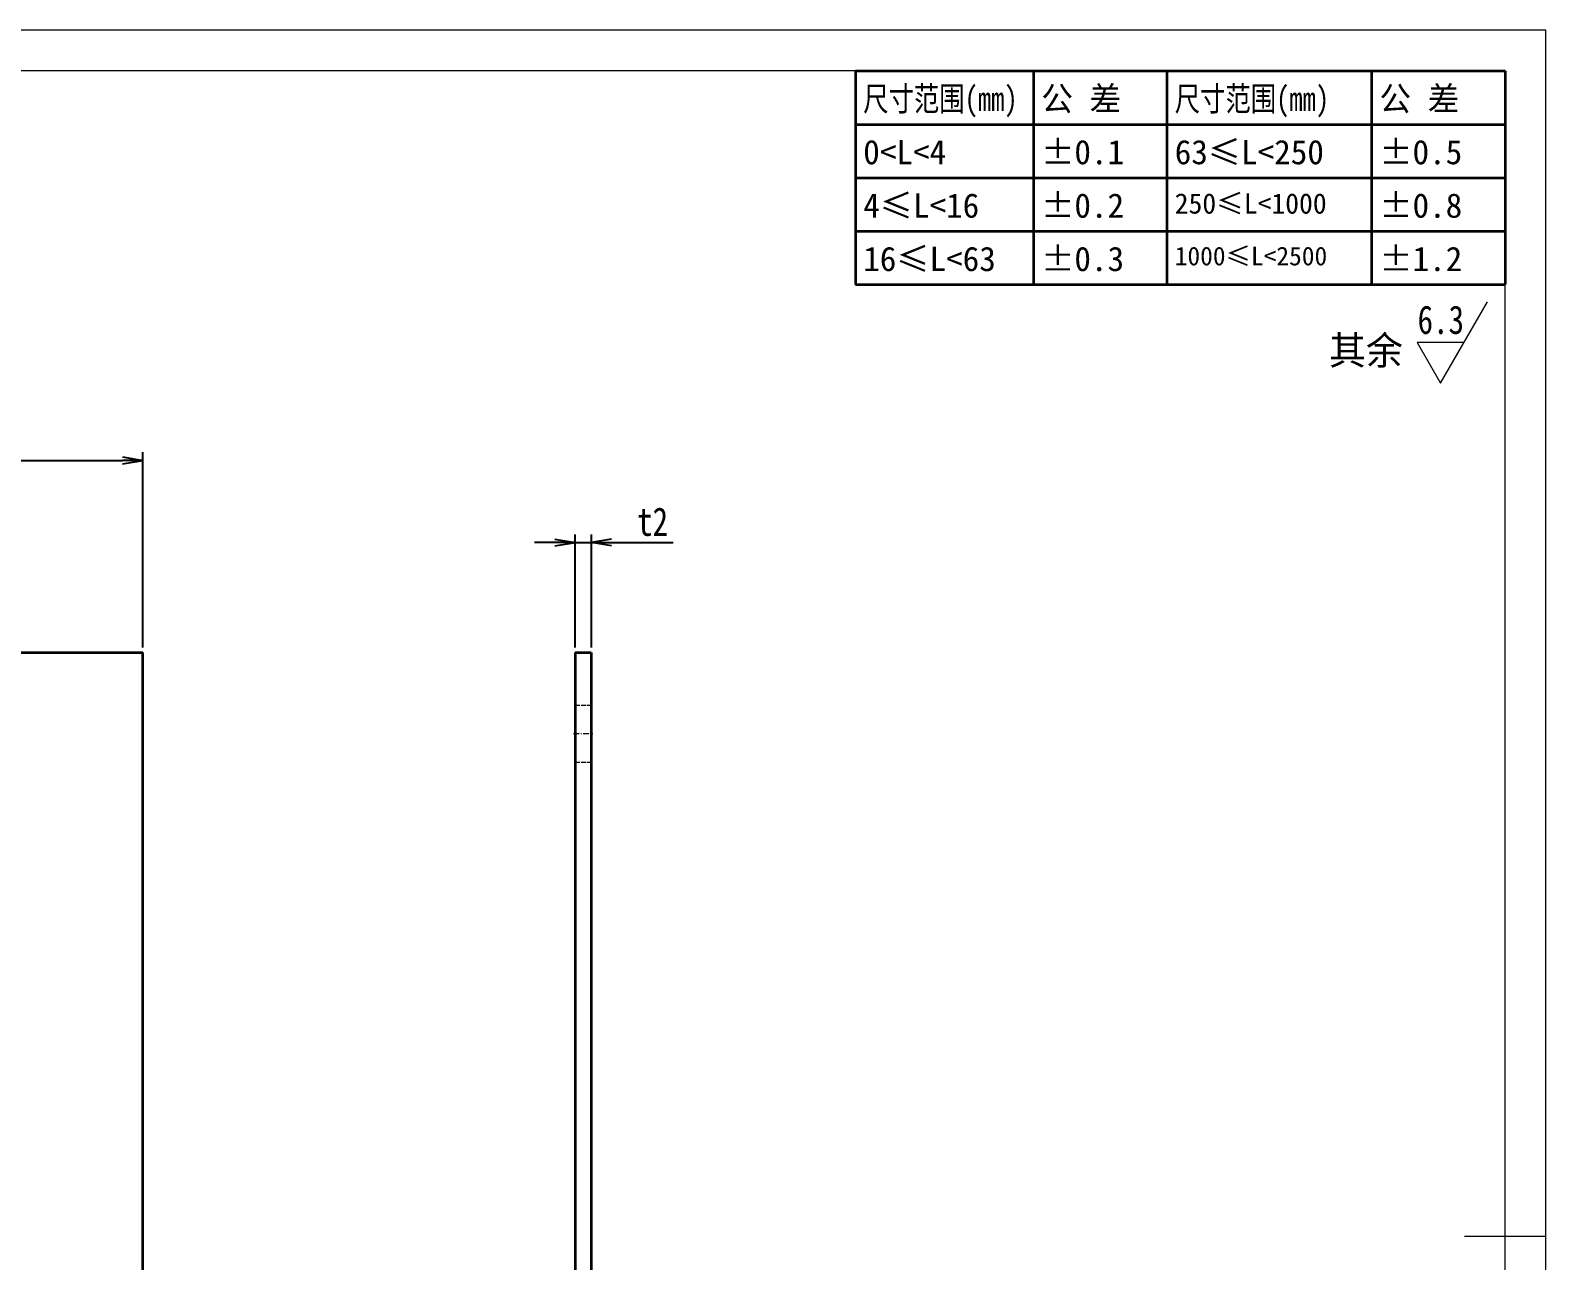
# Model space of a CAD drawing. Header units: millimetres. Extents: x -15766 to 80009, y -9701 to 15159.
# Drawn here: x -7623.5 to -7436.9, y 13399.3 to 13550.7 of the extents above; entities that cross this region are included whole.
import ezdxf
from ezdxf.enums import TextEntityAlignment as Align

# ---------------------------------------------------------------- set-up
doc = ezdxf.new("R2010")
doc.units = ezdxf.units.MM
for name, pattern in [('CENTER-HOKUTO_1', [16, 13, -1, 1, -1]), ('DASHDOT', [18.5, 12, -3, 0.5, -3]), ('DASHED', [15, 12, -3]), ('HIDDEN-HOKUTO_1', [2, 1, -1])]:
    doc.linetypes.add(name, pattern=pattern)
doc.layers.get('DEFPOINTS').update_dxf_attribs({"lineweight": 18})
for name, color, linetype, lineweight in [('AM_7', 2, 'CENTER-HOKUTO_1', 18), ('AM_HID', 1, 'HIDDEN-HOKUTO_1', 18), ('AM_VIS', 7, 'Continuous', 18), ('CDRAFT0', 7, 'Continuous', 18), ('DIM', 253, 'Continuous', 20), ('title_frame', 7, 'Continuous', 18), ('word_dim', 9, 'Continuous', 18), ('尺寸线层', 3, 'Continuous', 18), ('粗实线层', 7, 'Continuous', 35), ('粗实线层_1', 7, 'Continuous', 15)]:
    doc.layers.add(name, color=color, linetype=linetype, lineweight=lineweight)
doc.styles.add('DIM', font='', dxfattribs={"width": 0.8})
doc.styles.get('DIM').set_extended_font_data('NSimSun')
doc.dimstyles.new('1-1$0', dxfattribs={"dimtxt": 3.5, "dimasz": 2.5, "dimexe": 1, "dimexo": 0.625, "dimgap": 0.8, "dimtad": 1, "dimdsep": 46, "dimtxsty": 'DIM', "dimblk": 'OPEN', "dimcen": 0, "dimdle": 5, "dimclrd": 256, "dimclre": 256, "dimclrt": 3, "dimazin": 3, "dimtfac": 0.5, "dimtmove": 0, "dimatfit": 3, "dimldrblk": 'OPEN', "dimfxl": 0, "dimtolj": 1, "dimarcsym": 0})

# ---------------------------------------------------------------- blocks, each defined once
blk = doc.blocks.new('*X589')
at = {"layer": 'CDRAFT0'}
for p, q in [((420, 297), (0, 297)), ((420, 0), (420, 297))]:
    blk.add_line(p, q, dxfattribs=at)
at = {"layer": '粗实线层_1'}
for p, q in [((415, 292), (25, 292)), ((415, 5), (415, 292)), ((420, 148.5), (410, 148.5))]:
    blk.add_line(p, q, dxfattribs=at)
blk = doc.blocks.new('自由公差_1')
at = {"layer": '粗实线层'}
for p, q in [((-80, 0), (0, 0)), ((-80, 0), (-80, -26.3)), ((-58.08, 0), (-58.08, -26.3)), ((-41.64, 0), (-41.64, -26.3)), ((-16.44, 0), (-16.44, -26.3)), ((0, 0), (0, -26.3)), ((-80, -6.58), (0, -6.58)), ((-80, -13.15), (0, -13.15)), ((-80, -19.73), (0, -19.73)), ((-80, -26.3), (0, -26.3))]:
    blk.add_line(p, q, dxfattribs=at)
at = {"layer": '尺寸线层', "linetype": 'Continuous', "attachment_point": 1, "line_spacing_factor": 0.9}
for s, insert, char_height, width in [('{\\W0.8;尺寸范围(mm)}', (-79.04, -1.92), 3, 22.6032), ('公 差', (-57.12, -1.92), 3, 22.6032), ('{\\W0.8;尺寸范围(mm)}', (-40.68, -1.92), 3, 22.6032), ('公 差', (-15.48, -1.92), 3, 22.6032), ('0<L<4', (-79.04, -8.49), 3, 22.6032), ('%%P0.1', (-57.12, -8.49), 3, 12.7119), ('63≤L<250', (-40.68, -8.49), 3, 22.6032), ('%%P0.5', (-15.48, -8.49), 3, 12.5771), ('4≤L<16', (-79.04, -15.07), 3, 22.6032), ('%%P0.2', (-57.12, -15.07), 3, 12.4769), ('250≤L<1000', (-40.68, -15.07), 2.5, 22.6032), ('%%P0.8', (-15.48, -15.07), 3, 13.0759), ('16≤L<63', (-79.04, -21.64), 3, 22.6032), ('%%P0.3', (-57.12, -21.64), 3, 12.7119), ('1000≤L<2500', (-40.68, -21.64), 2.3, 22.6032), ('%%P1.2', (-15.48, -21.64), 3, 12.8764)]:
    blk.add_mtext(s, dxfattribs=dict(at, insert=insert, char_height=char_height, width=width))
blk = doc.blocks.new('_OPEN')
at = {"color": 0, "linetype": 'ByBlock', "lineweight": -2}
for p, q in [((-1, 0.166667), (0, 0)), ((-1, -0.166667), (0, 0)), ((0, 0), (-1, 0))]:
    blk.add_line(p, q, dxfattribs=at)
blk = doc.blocks.new('*D1052')
at = {"layer": 'DEFPOINTS', "color": 0, "transparency": 16777216}
for p in [(-7609.68, 13497.79), (-7719.68, 13474.15), (-7609.68, 13474.15)]:
    blk.add_point(p, dxfattribs=at)
at = {"layer": 'DIM', "linetype": 'Continuous', "lineweight": -2, "transparency": 16777216}
for p, q in [((-7719.68, 13474.77), (-7719.68, 13498.79)), ((-7717.18, 13497.79), (-7612.18, 13497.79)), ((-7609.68, 13474.77), (-7609.68, 13498.79))]:
    blk.add_line(p, q, dxfattribs=at)
at = {"layer": 'DIM', "lineweight": -2, "transparency": 16777216, "xscale": 2.5, "yscale": 2.5, "zscale": 2.5, "rotation": 180}
blk.add_blockref('_OPEN', (-7719.68, 13497.79), dxfattribs=at)
at = {"layer": 'DIM', "lineweight": -2, "transparency": 16777216, "xscale": 2.5, "yscale": 2.5, "zscale": 2.5}
blk.add_blockref('_OPEN', (-7609.68, 13497.79), dxfattribs=at)
at = {"layer": 'DIM', "color": 3, "transparency": 16777216, "insert": (-7664.68, 13500.34), "char_height": 3.5, "attachment_point": 5, "style": 'DIM'}
blk.add_mtext('\\A1;110', dxfattribs=at)
blk = doc.blocks.new('*D1053')
at = {"layer": 'DEFPOINTS', "color": 0, "transparency": 16777216}
for p in [(-7554.43, 13487.67), (-7556.43, 13474.15), (-7554.43, 13474.15)]:
    blk.add_point(p, dxfattribs=at)
at = {"layer": 'DIM', "linetype": 'Continuous', "lineweight": -2, "transparency": 16777216}
for p, q in [((-7556.43, 13474.77), (-7556.43, 13488.67)), ((-7554.43, 13474.77), (-7554.43, 13488.67)), ((-7558.93, 13487.67), (-7561.43, 13487.67)), ((-7556.43, 13487.67), (-7554.43, 13487.67)), ((-7551.93, 13487.67), (-7544.35, 13487.67))]:
    blk.add_line(p, q, dxfattribs=at)
at = {"layer": 'DIM', "lineweight": -2, "transparency": 16777216, "xscale": 2.5, "yscale": 2.5, "zscale": 2.5}
blk.add_blockref('_OPEN', (-7556.43, 13487.67), dxfattribs=at)
at = {"layer": 'DIM', "lineweight": -2, "transparency": 16777216, "xscale": 2.5, "yscale": 2.5, "zscale": 2.5, "rotation": 180}
blk.add_blockref('_OPEN', (-7554.43, 13487.67), dxfattribs=at)
at = {"layer": 'DIM', "color": 3, "transparency": 16777216, "insert": (-7546.89, 13490.22), "char_height": 3.5, "attachment_point": 5, "style": 'DIM'}
blk.add_mtext('\\A1;t2', dxfattribs=at)

msp = doc.modelspace()

# ---------------------------------------------------------------- linework, layer by layer
at = {"layer": 'AM_7', "linetype": 'DASHDOT', "lineweight": 13, "ltscale": 0.06001}
msp.add_line((-7556.63504, 13464.1486), (-7554.23465, 13464.1486), dxfattribs=at)
at = {"layer": 'AM_HID', "linetype": 'DASHED', "lineweight": 13, "ltscale": 0.05}
for p, q in [((-7556.43484, 13467.6486), (-7554.43484, 13467.6486)), ((-7556.43484, 13467.6486), (-7554.43484, 13467.6486)), ((-7556.43484, 13460.6486), (-7554.43484, 13460.6486)), ((-7556.43484, 13460.6486), (-7554.43484, 13460.6486))]:
    msp.add_line(p, q, dxfattribs=at)
at = {"layer": 'AM_VIS', "lineweight": 35}
for p, q in [((-7719.67508, 13474.1486), (-7609.67508, 13474.1486)), ((-7609.67508, 13334.1486), (-7609.67508, 13474.1486)), ((-7556.43484, 13474.1486), (-7556.43484, 13334.1486)), ((-7554.43484, 13474.1486), (-7554.43484, 13334.1486))]:
    msp.add_line(p, q, dxfattribs=at)
at = {"layer": 'AM_VIS', "lineweight": 35, "ltscale": 0.05}
msp.add_line((-7556.43484, 13474.1486), (-7554.43484, 13474.1486), dxfattribs=at)
at = {"layer": 'DIM'}
for p, q in [((-7449.85335, 13507.30629), (-7444.07985, 13517.30629)), ((-7446.9666, 13512.30629), (-7452.7401, 13512.30629)), ((-7452.7401, 13512.30629), (-7449.85335, 13507.30629))]:
    msp.add_line(p, q, dxfattribs=at)

# ---------------------------------------------------------------- block references
at = {"layer": 'title_frame'}
for name, p in [('*X589', (-7856.90847, 13253.73384)), ('自由公差_1', (-7441.90847, 13545.73384))]:
    msp.add_blockref(name, p, dxfattribs=at)

# ---------------------------------------------------------------- texts
at = {"layer": 'DIM', "color": 2, "style": 'DIM', "width": 0.8}
msp.add_attdef('6.3', text='0.0', height=3.5, dxfattribs=at).set_placement((-7446.9666, 13512.30629), align=Align.BOTTOM_RIGHT)
at = {"layer": 'word_dim', "linetype": 'Continuous', "insert": (-7463.59332, 13513.07215), "char_height": 3.5, "width": 10.860604, "attachment_point": 1}
msp.add_mtext('{\\C3;其余}', dxfattribs=at)

# ---------------------------------------------------------------- dimensions: what is measured, and where the dimension line sits
at = {"layer": 'DIM', "color": 3, "true_color": 0x00ff00}
dim = msp.add_linear_dim(base=(-7609.67508, 13497.78845), p1=(-7719.67508, 13474.1486), p2=(-7609.67508, 13474.1486), dimstyle='1-1$0', dxfattribs=at)
dim.commit()
dim.dimension.update_dxf_attribs({"geometry": '*D1052', "text_midpoint": (-7664.67508, 13500.33845)})
dim = msp.add_linear_dim(base=(-7554.43484, 13487.6655), p1=(-7556.43484, 13474.1486), p2=(-7554.43484, 13474.1486), dimstyle='1-1$0', override={"dimpost": 't<>'}, dxfattribs=at)
dim.commit()
dim.dimension.update_dxf_attribs({"geometry": '*D1053', "text_midpoint": (-7546.89262, 13490.2155)})

doc.saveas('drawing.dxf')
